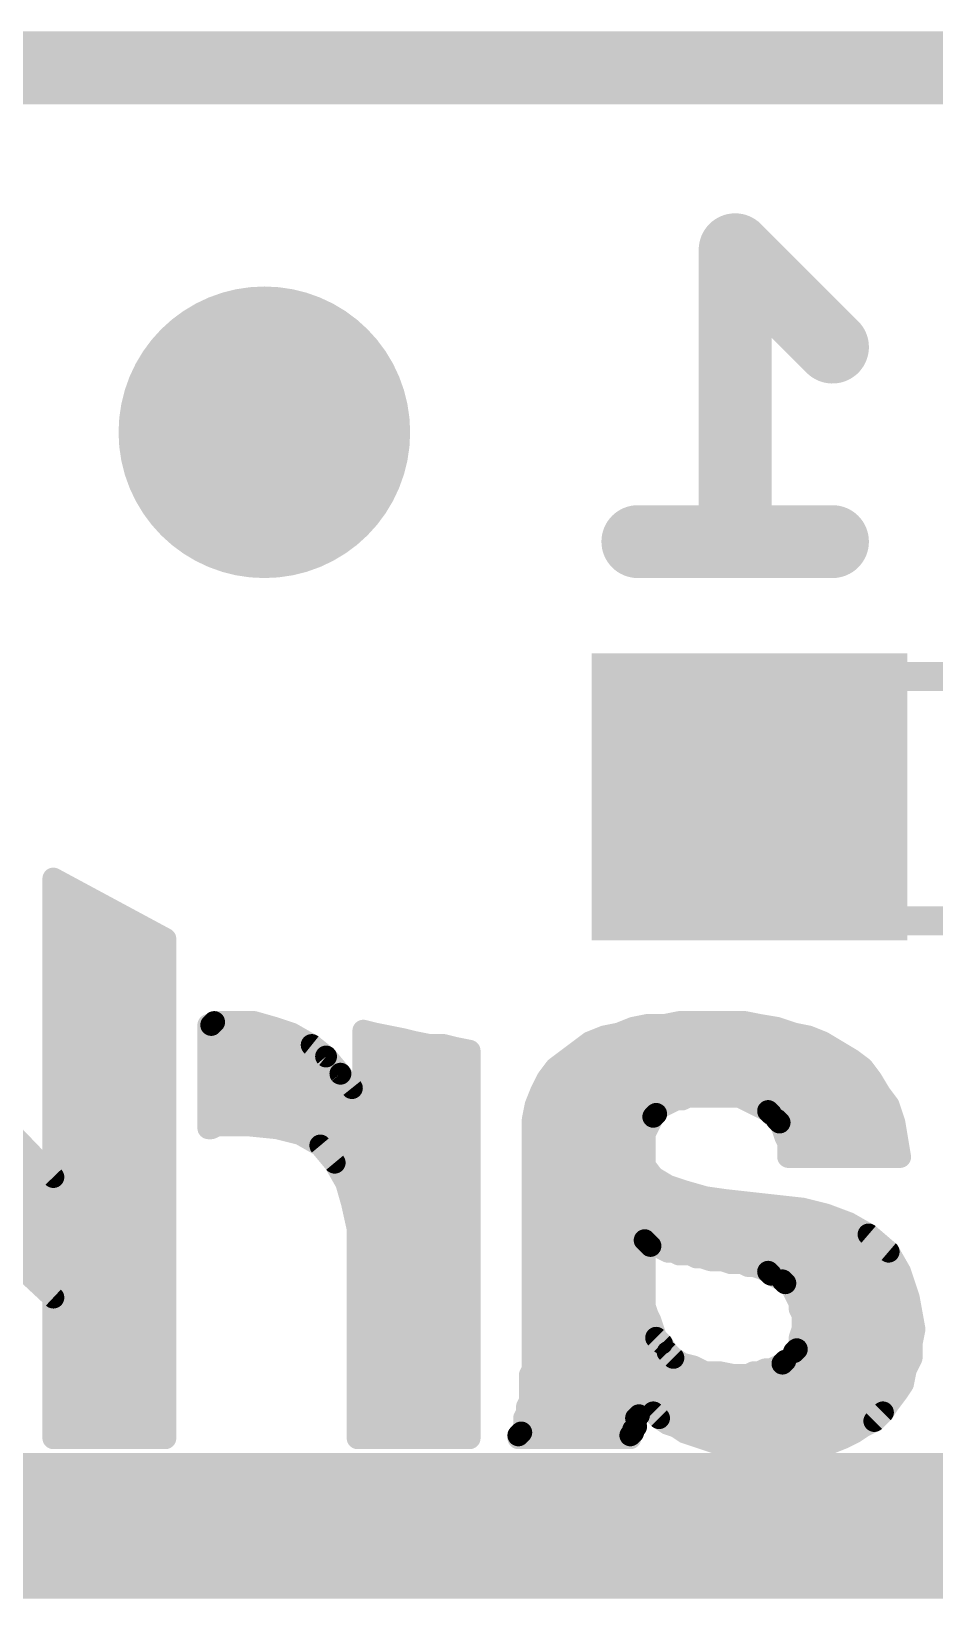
# Model space of a CAD drawing. Extents: x -25 to 82, y -23 to 23.
# Drawn here: x 14.43 to 17.58, y 17.53 to 22.99 of the extents above; entities that cross this region are included whole.
import ezdxf

# ---------------------------------------------------------------- set-up
doc = ezdxf.new("R2010")
doc.units = 0
for name, color, linetype in [('1', 12, 'CONTINUOUS'), ('16', 132, 'CONTINUOUS'), ('18', 110, 'CONTINUOUS'), ('20', 53, 'CONTINUOUS'), ('22', 40, 'CONTINUOUS'), ('51', 53, 'CONTINUOUS')]:
    doc.layers.add(name, color=color, linetype=linetype)

# ---------------------------------------------------------------- blocks, each defined once
blk = doc.blocks.new('RECT')
blk.add_solid([(-0.5, -0.5), (0.5, -0.5), (-0.5, 0.5), (0.5, 0.5)])
blk = doc.blocks.new('ROUNDV')
at = {"const_width": 0.5}
blk.add_lwpolyline([(0, -0.25, 1), (0, 0.25, 1), (0, -0.25)], format="xyb", dxfattribs=at)

msp = doc.modelspace()

# ---------------------------------------------------------------- linework, layer by layer
at = {"layer": '1'}
for points, const_width in [([(30.48, 22.86), (0, 22.86)], 0.254), ([(18.034, 17.78), (12.44, 17.78)], 0.508)]:
    msp.add_lwpolyline(points, dxfattribs=dict(at, const_width=const_width))
at = {"layer": '16', "const_width": 0.254}
for points in [[(30.48, 22.86), (0, 22.86)], [(17.2192, 21.8869), (16.8803, 22.2259)], [(16.8803, 22.2259), (16.8803, 21.209)], [(17.2192, 21.209), (16.5413, 21.209)]]:
    msp.add_lwpolyline(points, dxfattribs=at)
at = {"layer": '16', "const_width": 0.127}
for points in [[(16.9252, 22.2708, 1), (16.8353, 22.181)], [(16.9438, 22.2259, 1), (16.8167, 22.2259)], [(17.1743, 21.842, 1), (17.2641, 21.9318)], [(16.5413, 21.2725, 1), (16.5413, 21.1455)], [(17.2192, 21.1455, 1), (17.2192, 21.2725)], [(16.8167, 21.209, 1), (16.9438, 21.209)]]:
    msp.add_lwpolyline(points, format="xyb", dxfattribs=at)
at = {"layer": '20', "const_width": 0.2032}
msp.add_lwpolyline([(0, 22.86), (30.48, 22.86)], dxfattribs=at)
at = {"layer": '22', "const_width": 0.0762}
for points in [[(14.895, 19.825), (14.505, 20.035)], [(14.505, 20.035), (14.505, 18.995)], [(14.505, 19.9644), (14.6361, 19.9644)], [(14.505, 19.8882), (14.7776, 19.8882)], [(14.505, 19.812), (14.895, 19.812)], [(14.895, 18.085), (14.895, 19.825)], [(14.505, 19.7358), (14.895, 19.7358)], [(14.505, 19.6596), (14.895, 19.6596)], [(14.505, 19.5834), (14.895, 19.5834)], [(15.055, 19.525), (15.045, 19.525)], [(15.045, 19.525), (15.045, 19.165)], [(15.065, 19.535), (15.055, 19.525)], [(15.205, 19.535), (15.065, 19.535)], [(15.275, 19.515), (15.205, 19.535)], [(15.335, 19.495), (15.275, 19.515)], [(16.525, 19.515), (16.475, 19.495)], [(16.575, 19.525), (16.525, 19.515)], [(16.635, 19.525), (16.575, 19.525)], [(16.685, 19.535), (16.635, 19.525)], [(16.915, 19.535), (16.685, 19.535)], [(16.965, 19.525), (16.915, 19.535)], [(17.025, 19.515), (16.965, 19.525)], [(17.085, 19.495), (17.025, 19.515)], [(14.505, 18.995), (14.015, 19.505)], [(14.505, 19.5072), (14.895, 19.5072)], [(15.045, 19.5072), (15.2984, 19.5072)], [(15.405, 19.455), (15.335, 19.495)], [(15.625, 19.495), (15.585, 19.505)], [(15.585, 19.505), (15.585, 19.235)], [(15.675, 19.485), (15.625, 19.495)], [(15.725, 19.475), (15.675, 19.485)], [(15.765, 19.465), (15.725, 19.475)], [(15.815, 19.455), (15.765, 19.465)], [(16.375, 19.465), (16.335, 19.435)], [(16.425, 19.485), (16.375, 19.465)], [(16.475, 19.495), (16.425, 19.485)], [(16.5055, 19.5072), (17.0484, 19.5072)], [(17.135, 19.485), (17.085, 19.495)], [(17.185, 19.465), (17.135, 19.485)], [(17.235, 19.435), (17.185, 19.465)], [(14.505, 19.431), (14.895, 19.431)], [(15.045, 19.431), (15.435, 19.431)], [(15.455, 19.415), (15.405, 19.455)], [(15.505, 19.355), (15.455, 19.415)], [(15.585, 19.431), (15.955, 19.431)], [(15.865, 19.455), (15.815, 19.455)], [(15.905, 19.445), (15.865, 19.455)], [(15.955, 19.435), (15.905, 19.445)], [(15.955, 19.265), (15.955, 19.435)], [(16.295, 19.405), (16.255, 19.375)], [(16.335, 19.435), (16.295, 19.405)], [(16.3297, 19.431), (17.2417, 19.431)], [(17.285, 19.405), (17.235, 19.435)], [(17.325, 19.375), (17.285, 19.405)], [(14.505, 19.3548), (14.895, 19.3548)], [(15.045, 19.3548), (15.5052, 19.3548)], [(15.545, 19.305), (15.505, 19.355)], [(15.585, 19.3548), (15.955, 19.3548)], [(16.255, 19.375), (16.225, 19.335)], [(16.2399, 19.3548), (17.3402, 19.3548)], [(17.355, 19.335), (17.325, 19.375)], [(15.585, 19.235), (15.545, 19.305)], [(16.205, 19.295), (16.185, 19.245)], [(16.225, 19.335), (16.205, 19.295)], [(17.385, 19.285), (17.355, 19.335)], [(14.505, 19.2786), (14.895, 19.2786)], [(15.045, 19.2786), (15.5601, 19.2786)], [(15.585, 19.2786), (15.955, 19.2786)], [(15.955, 18.085), (15.955, 19.265)], [(16.185, 19.245), (16.175, 19.195)], [(16.1984, 19.2786), (17.3898, 19.2786)], [(16.615, 19.235), (16.635, 19.245)], [(16.635, 19.245), (16.655, 19.255)], [(16.655, 19.255), (16.675, 19.265)], [(16.675, 19.265), (16.695, 19.265)], [(16.695, 19.265), (16.715, 19.275)], [(16.715, 19.275), (16.895, 19.275)], [(16.895, 19.275), (16.915, 19.265)], [(16.915, 19.265), (16.935, 19.255)], [(16.935, 19.255), (16.955, 19.245)], [(16.955, 19.245), (16.975, 19.235)], [(17.415, 19.245), (17.385, 19.285)], [(17.435, 19.185), (17.415, 19.245)], [(14.505, 19.2024), (14.895, 19.2024)], [(15.045, 19.2024), (15.955, 19.2024)], [(16.175, 19.195), (16.175, 18.325)], [(16.1765, 19.2024), (16.5937, 19.2024)], [(16.575, 19.165), (16.585, 19.185)], [(16.585, 19.185), (16.595, 19.205)], [(16.595, 19.205), (16.605, 19.215)], [(16.605, 19.215), (16.615, 19.235)], [(16.975, 19.235), (16.995, 19.225)], [(16.995, 19.225), (17.005, 19.215)], [(17.005, 19.215), (17.025, 19.195)], [(17.0176, 19.2024), (17.4292, 19.2024)], [(17.025, 19.195), (17.035, 19.185)], [(17.035, 19.185), (17.045, 19.165)], [(17.445, 19.125), (17.435, 19.185)], [(15.045, 19.165), (15.055, 19.165)], [(15.055, 19.165), (15.075, 19.175)], [(15.075, 19.175), (15.185, 19.175)], [(15.185, 19.175), (15.285, 19.165)], [(15.285, 19.165), (15.365, 19.145)], [(15.365, 19.145), (15.435, 19.105)], [(16.565, 19.145), (16.575, 19.165)], [(16.565, 19.035), (16.565, 19.145)], [(17.045, 19.165), (17.055, 19.135)], [(17.055, 19.135), (17.065, 19.115)], [(14.505, 19.1262), (14.895, 19.1262)], [(15.3979, 19.1262), (15.955, 19.1262)], [(15.435, 19.105), (15.485, 19.045)], [(16.175, 19.1262), (16.565, 19.1262)], [(17.0594, 19.1262), (17.4448, 19.1262)], [(17.065, 19.115), (17.065, 19.065)], [(17.455, 19.065), (17.445, 19.125)], [(14.0188, 19.05), (14.4522, 19.05)], [(14.505, 19.05), (14.895, 19.05)], [(15.4808, 19.05), (15.955, 19.05)], [(15.485, 19.045), (15.525, 18.975)], [(16.175, 19.05), (16.565, 19.05)], [(16.595, 18.995), (16.565, 19.035)], [(17.065, 19.065), (17.455, 19.065)], [(14.0777, 18.9738), (14.895, 18.9738)], [(15.525, 18.975), (15.545, 18.905)], [(15.5253, 18.9738), (15.955, 18.9738)], [(16.175, 18.9738), (16.6303, 18.9738)], [(16.645, 18.965), (16.595, 18.995)], [(16.705, 18.945), (16.645, 18.965)], [(16.775, 18.925), (16.705, 18.945)], [(16.775, 18.925), (16.725, 18.725)], [(16.725, 18.725), (16.775, 18.925)], [(16.845, 18.915), (16.775, 18.925)], [(16.935, 18.905), (16.845, 18.915)], [(14.0277, 18.8976), (14.895, 18.8976)], [(15.545, 18.905), (15.565, 18.815)], [(15.5466, 18.8976), (15.955, 18.8976)], [(16.175, 18.8976), (16.7682, 18.8976)], [(16.7682, 18.8976), (17.0016, 18.8976)], [(17.025, 18.895), (16.935, 18.905)], [(16.945, 18.685), (17.025, 18.895)], [(17.025, 18.895), (16.945, 18.685)], [(17.115, 18.885), (17.025, 18.895)], [(17.195, 18.865), (17.115, 18.885)], [(17.275, 18.835), (17.195, 18.865)], [(13.9778, 18.8214), (14.895, 18.8214)], [(15.5636, 18.8214), (15.955, 18.8214)], [(15.565, 18.815), (15.565, 18.085)], [(16.175, 18.8214), (16.7491, 18.8214)], [(16.7491, 18.8214), (16.997, 18.8214)], [(16.997, 18.8214), (17.2988, 18.8214)], [(17.345, 18.795), (17.275, 18.835)], [(16.565, 18.545), (16.565, 18.775)], [(16.565, 18.775), (16.575, 18.765)], [(16.575, 18.765), (16.585, 18.755)], [(16.585, 18.755), (16.605, 18.755)], [(16.605, 18.755), (16.625, 18.745)], [(17.415, 18.735), (17.345, 18.795)], [(13.9278, 18.7452), (14.895, 18.7452)], [(14.355, 18.715), (14.505, 18.575)], [(15.565, 18.7452), (15.955, 18.7452)], [(16.175, 18.7452), (16.565, 18.7452)], [(16.6246, 18.7452), (16.7301, 18.7452)], [(16.625, 18.745), (16.645, 18.735)], [(16.645, 18.735), (16.665, 18.735)], [(16.665, 18.735), (16.685, 18.725)], [(16.685, 18.725), (16.725, 18.725)], [(16.725, 18.725), (16.745, 18.715)], [(16.7301, 18.7452), (16.9679, 18.7452)], [(16.745, 18.715), (16.765, 18.715)], [(16.765, 18.715), (16.795, 18.705)], [(16.795, 18.705), (16.835, 18.705)], [(16.835, 18.705), (16.865, 18.695)], [(16.865, 18.695), (16.905, 18.695)], [(16.905, 18.695), (16.925, 18.685)], [(16.9679, 18.7452), (17.4031, 18.7452)], [(17.455, 18.665), (17.415, 18.735)], [(14.4043, 18.669), (14.895, 18.669)], [(15.565, 18.669), (15.955, 18.669)], [(16.175, 18.669), (16.565, 18.669)], [(16.925, 18.685), (16.945, 18.685)], [(16.945, 18.685), (16.975, 18.675)], [(16.975, 18.675), (16.995, 18.665)], [(16.987, 18.669), (17.4527, 18.669)], [(16.995, 18.665), (17.005, 18.655)], [(17.005, 18.655), (17.025, 18.645)], [(17.025, 18.645), (17.045, 18.635)], [(17.485, 18.575), (17.455, 18.665)], [(14.4859, 18.5928), (14.895, 18.5928)], [(15.565, 18.5928), (15.955, 18.5928)], [(16.175, 18.5928), (16.565, 18.5928)], [(17.045, 18.635), (17.055, 18.625)], [(17.055, 18.625), (17.075, 18.615)], [(17.075, 18.615), (17.085, 18.595)], [(17.085, 18.595), (17.095, 18.575)], [(17.0861, 18.5928), (17.4791, 18.5928)], [(14.505, 18.575), (14.505, 18.085)], [(16.575, 18.515), (16.565, 18.545)], [(17.095, 18.575), (17.105, 18.555)], [(17.105, 18.555), (17.105, 18.535)], [(17.105, 18.535), (17.115, 18.515)], [(17.505, 18.465), (17.485, 18.575)], [(14.505, 18.5166), (14.895, 18.5166)], [(15.565, 18.5166), (15.955, 18.5166)], [(16.175, 18.5166), (16.5745, 18.5166)], [(16.585, 18.495), (16.575, 18.515)], [(16.595, 18.465), (16.585, 18.495)], [(17.1142, 18.5166), (17.4956, 18.5166)], [(17.115, 18.515), (17.115, 18.465)], [(14.505, 18.4404), (14.895, 18.4404)], [(15.565, 18.4404), (15.955, 18.4404)], [(16.175, 18.4404), (16.6032, 18.4404)], [(16.605, 18.435), (16.595, 18.465)], [(16.625, 18.415), (16.605, 18.435)], [(17.115, 18.465), (17.105, 18.435)], [(17.105, 18.435), (17.105, 18.415)], [(17.1068, 18.4404), (17.5001, 18.4404)], [(17.495, 18.415), (17.505, 18.465)], [(16.645, 18.385), (16.625, 18.415)], [(16.665, 18.365), (16.645, 18.385)], [(17.085, 18.385), (17.075, 18.365)], [(17.095, 18.395), (17.085, 18.385)], [(17.105, 18.415), (17.095, 18.395)], [(17.495, 18.365), (17.495, 18.415)], [(14.505, 18.3642), (14.895, 18.3642)], [(15.565, 18.3642), (15.955, 18.3642)], [(16.175, 18.325), (16.165, 18.305)], [(16.175, 18.3642), (16.6662, 18.3642)], [(16.695, 18.345), (16.665, 18.365)], [(16.735, 18.335), (16.695, 18.345)], [(16.775, 18.315), (16.735, 18.335)], [(16.825, 18.315), (16.775, 18.315)], [(16.875, 18.305), (16.825, 18.315)], [(16.945, 18.315), (16.925, 18.305)], [(16.965, 18.315), (16.945, 18.315)], [(16.985, 18.325), (16.965, 18.315)], [(17.005, 18.325), (16.985, 18.325)], [(17.025, 18.335), (17.005, 18.325)], [(17.045, 18.345), (17.025, 18.335)], [(17.055, 18.355), (17.045, 18.345)], [(17.075, 18.365), (17.055, 18.355)], [(17.0734, 18.3642), (17.4946, 18.3642)], [(17.465, 18.275), (17.475, 18.325)], [(17.475, 18.325), (17.495, 18.365)], [(14.505, 18.288), (14.895, 18.288)], [(15.565, 18.288), (15.955, 18.288)], [(16.165, 18.305), (16.165, 18.215)], [(16.165, 18.288), (17.4676, 18.288)], [(16.925, 18.305), (16.875, 18.305)], [(17.445, 18.245), (17.465, 18.275)], [(14.505, 18.2118), (14.895, 18.2118)], [(15.565, 18.2118), (15.955, 18.2118)], [(16.165, 18.215), (16.155, 18.195)], [(16.1634, 18.2118), (16.545, 18.2118)], [(16.545, 18.165), (16.545, 18.225)], [(16.545, 18.225), (16.565, 18.195)], [(16.5538, 18.2118), (17.4201, 18.2118)], [(17.395, 18.175), (17.415, 18.205)], [(17.415, 18.205), (17.445, 18.245)], [(16.155, 18.175), (16.145, 18.155)], [(16.145, 18.155), (16.145, 18.125)], [(16.155, 18.195), (16.155, 18.175)], [(16.535, 18.155), (16.545, 18.165)], [(16.535, 18.125), (16.535, 18.155)], [(16.565, 18.195), (16.595, 18.175)], [(16.595, 18.175), (16.615, 18.155)], [(16.615, 18.155), (16.645, 18.135)], [(17.365, 18.145), (17.395, 18.175)], [(14.505, 18.1356), (14.895, 18.1356)], [(15.565, 18.1356), (15.955, 18.1356)], [(16.135, 18.105), (16.125, 18.095)], [(16.125, 18.095), (16.125, 18.085)], [(16.145, 18.125), (16.135, 18.105)], [(16.145, 18.1356), (16.535, 18.1356)], [(16.515, 18.095), (16.525, 18.105)], [(16.515, 18.085), (16.515, 18.095)], [(16.525, 18.115), (16.535, 18.125)], [(16.525, 18.105), (16.525, 18.115)], [(16.6441, 18.1356), (17.3462, 18.1356)], [(16.645, 18.135), (16.675, 18.125)], [(16.675, 18.125), (16.705, 18.105)], [(16.705, 18.105), (16.735, 18.095)], [(16.735, 18.095), (16.765, 18.085)], [(17.255, 18.085), (17.295, 18.105)], [(17.295, 18.105), (17.325, 18.125)], [(17.325, 18.125), (17.365, 18.145)], [(14.505, 18.085), (14.895, 18.085)], [(15.565, 18.085), (15.955, 18.085)], [(16.125, 18.085), (16.515, 18.085)], [(16.765, 18.085), (16.795, 18.075)], [(16.795, 18.075), (16.825, 18.065)], [(16.825, 18.065), (16.855, 18.065)], [(16.855, 18.065), (16.885, 18.055)], [(16.8718, 18.0594), (17.1826, 18.0594)], [(16.885, 18.055), (16.925, 18.055)], [(16.925, 18.055), (16.955, 18.045)], [(16.955, 18.045), (17.065, 18.045)], [(17.065, 18.045), (17.115, 18.055)], [(17.115, 18.055), (17.165, 18.055)], [(17.165, 18.055), (17.205, 18.065)], [(17.205, 18.065), (17.255, 18.085)]]:
    msp.add_lwpolyline(points, dxfattribs=at)
at = {"layer": '22', "const_width": 0.0381}
for points in [[(14.514, 20.0518, 1), (14.496, 20.0182)], [(14.5241, 20.035, 1), (14.486, 20.035)], [(14.505, 19.9835, 1), (14.505, 19.9454)], [(14.6361, 19.9454, 1), (14.6361, 19.9835)], [(14.505, 19.9073, 1), (14.505, 19.8692)], [(14.7776, 19.8692, 1), (14.7776, 19.9073)], [(14.505, 19.8311, 1), (14.505, 19.793)], [(14.9141, 19.825, 1), (14.876, 19.825)], [(14.886, 19.8082, 1), (14.904, 19.8418)], [(14.895, 19.793, 1), (14.895, 19.8311)], [(14.505, 19.7549, 1), (14.505, 19.7168)], [(14.895, 19.7168, 1), (14.895, 19.7549)], [(14.505, 19.6787, 1), (14.505, 19.6406)], [(14.895, 19.6406, 1), (14.895, 19.6787)], [(14.505, 19.6025, 1), (14.505, 19.5644)], [(14.895, 19.5644, 1), (14.895, 19.6025)], [(15.045, 19.5441, 1), (15.045, 19.506)], [(15.064, 19.525, 1), (15.0259, 19.525)], [(15.0415, 19.5385, 1), (15.0685, 19.5115)], [(15.065, 19.5541, 1), (15.065, 19.516)], [(15.0785, 19.5215, 1), (15.0515, 19.5485)], [(15.055, 19.506, 1), (15.055, 19.5441)], [(15.2102, 19.5533, 1), (15.1998, 19.5167)], [(15.205, 19.516, 1), (15.205, 19.5541)], [(15.281, 19.5331, 1), (15.269, 19.4969)], [(15.2698, 19.4967, 1), (15.2802, 19.5333)], [(16.5213, 19.5337, 1), (16.5287, 19.4963)], [(16.5321, 19.4973, 1), (16.5179, 19.5327)], [(16.575, 19.5441, 1), (16.575, 19.506)], [(16.5787, 19.5063, 1), (16.5713, 19.5437)], [(16.6313, 19.5437, 1), (16.6387, 19.5063)], [(16.635, 19.506, 1), (16.635, 19.5441)], [(16.685, 19.5541, 1), (16.685, 19.516)], [(16.6887, 19.5163, 1), (16.6813, 19.5537)], [(16.9187, 19.5537, 1), (16.9113, 19.5163)], [(16.915, 19.516, 1), (16.915, 19.5541)], [(16.9681, 19.5438, 1), (16.9619, 19.5062)], [(16.9613, 19.5063, 1), (16.9687, 19.5437)], [(17.031, 19.5331, 1), (17.019, 19.4969)], [(17.0219, 19.4962, 1), (17.0281, 19.5338)], [(14.505, 19.5263, 1), (14.505, 19.4882)], [(14.895, 19.4882, 1), (14.895, 19.5263)], [(15.045, 19.5263, 1), (15.045, 19.4882)], [(15.2984, 19.4882, 1), (15.2984, 19.5263)], [(15.3445, 19.5115, 1), (15.3255, 19.4785)], [(15.329, 19.4769, 1), (15.341, 19.5131)], [(15.5896, 19.5235, 1), (15.5804, 19.4865)], [(15.6041, 19.505, 1), (15.566, 19.505)], [(15.6287, 19.5137, 1), (15.6213, 19.4763)], [(15.6204, 19.4765, 1), (15.6296, 19.5135)], [(15.6787, 19.5037, 1), (15.6713, 19.4663)], [(15.6713, 19.4663, 1), (15.6787, 19.5037)], [(15.7296, 19.4935, 1), (15.7204, 19.4565)], [(15.7213, 19.4563, 1), (15.7287, 19.4937)], [(15.7687, 19.4837, 1), (15.7613, 19.4463)], [(15.7604, 19.4465, 1), (15.7696, 19.4835)], [(16.3679, 19.4827, 1), (16.3821, 19.4473)], [(16.3864, 19.4498, 1), (16.3636, 19.4802)], [(16.4213, 19.5037, 1), (16.4287, 19.4663)], [(16.4321, 19.4673, 1), (16.4179, 19.5027)], [(16.4679, 19.5127, 1), (16.4821, 19.4773)], [(16.4787, 19.4763, 1), (16.4713, 19.5137)], [(16.5055, 19.5263, 1), (16.5055, 19.4882)], [(17.0484, 19.4882, 1), (17.0484, 19.5263)], [(17.0887, 19.5137, 1), (17.0813, 19.4763)], [(17.079, 19.4769, 1), (17.091, 19.5131)], [(17.1421, 19.5027, 1), (17.1279, 19.4673)], [(17.1313, 19.4663, 1), (17.1387, 19.5037)], [(17.1948, 19.4813, 1), (17.1752, 19.4487)], [(17.1779, 19.4473, 1), (17.1921, 19.4827)], [(14.505, 19.4501, 1), (14.505, 19.412)], [(14.895, 19.412, 1), (14.895, 19.4501)], [(15.045, 19.4501, 1), (15.045, 19.412)], [(15.4169, 19.4699, 1), (15.3931, 19.4401)], [(15.3955, 19.4385, 1), (15.4145, 19.4715)], [(15.435, 19.412, 1), (15.435, 19.4501)], [(15.4696, 19.4272, 1), (15.4404, 19.4028)], [(15.4431, 19.4001, 1), (15.4669, 19.4299)], [(15.585, 19.4501, 1), (15.585, 19.412)], [(15.815, 19.4741, 1), (15.815, 19.436)], [(15.8113, 19.4363, 1), (15.8187, 19.4737)], [(15.8696, 19.4735, 1), (15.8604, 19.4365)], [(15.865, 19.436, 1), (15.865, 19.4741)], [(15.9087, 19.4637, 1), (15.9013, 19.4263)], [(15.9004, 19.4265, 1), (15.9096, 19.4635)], [(15.9741, 19.435, 1), (15.936, 19.435)], [(15.9513, 19.4163, 1), (15.9587, 19.4537)], [(15.955, 19.412, 1), (15.955, 19.4501)], [(16.3064, 19.3898, 1), (16.2836, 19.4202)], [(16.3297, 19.4501, 1), (16.3297, 19.412)], [(16.3236, 19.4502, 1), (16.3464, 19.4198)], [(16.3464, 19.4198, 1), (16.3236, 19.4502)], [(17.2448, 19.4513, 1), (17.2252, 19.4187)], [(17.2252, 19.4187, 1), (17.2448, 19.4513)], [(17.2417, 19.412, 1), (17.2417, 19.4501)], [(17.2964, 19.4202, 1), (17.2736, 19.3898)], [(14.505, 19.3739, 1), (14.505, 19.3358)], [(14.895, 19.3358, 1), (14.895, 19.3739)], [(15.045, 19.3739, 1), (15.045, 19.3358)], [(15.5199, 19.3669, 1), (15.4901, 19.3431)], [(15.5052, 19.3358, 1), (15.5052, 19.3739)], [(15.585, 19.3739, 1), (15.585, 19.3358)], [(15.955, 19.3358, 1), (15.955, 19.3739)], [(16.2399, 19.3739, 1), (16.2399, 19.3358)], [(16.2436, 19.3902, 1), (16.2664, 19.3598)], [(16.2702, 19.3636, 1), (16.2398, 19.3864)], [(16.2836, 19.4202, 1), (16.3064, 19.3898)], [(17.2752, 19.3887, 1), (17.2948, 19.4213)], [(17.3402, 19.3864, 1), (17.3098, 19.3636)], [(17.3136, 19.3598, 1), (17.3364, 19.3902)], [(17.3402, 19.3358, 1), (17.3402, 19.3739)], [(15.4904, 19.3428, 1), (15.5196, 19.3672)], [(15.5615, 19.3145, 1), (15.5285, 19.2955)], [(15.5301, 19.2931, 1), (15.5599, 19.3169)], [(16.2227, 19.2879, 1), (16.1873, 19.3021)], [(16.2098, 19.3464, 1), (16.2402, 19.3236)], [(16.242, 19.3265, 1), (16.208, 19.3435)], [(17.3713, 19.3448, 1), (17.3387, 19.3252)], [(17.3398, 19.3236, 1), (17.3702, 19.3464)], [(14.505, 19.2977, 1), (14.505, 19.2596)], [(14.895, 19.2596, 1), (14.895, 19.2977)], [(15.045, 19.2977, 1), (15.045, 19.2596)], [(15.5601, 19.2596, 1), (15.5601, 19.2977)], [(15.585, 19.2977, 1), (15.585, 19.2596)], [(15.9741, 19.265, 1), (15.936, 19.265)], [(15.936, 19.265, 1), (15.9741, 19.265)], [(15.955, 19.2596, 1), (15.955, 19.2977)], [(16.2037, 19.2413, 1), (16.1663, 19.2487)], [(16.1984, 19.2977, 1), (16.1984, 19.2596)], [(16.188, 19.3035, 1), (16.222, 19.2865)], [(16.6265, 19.262, 1), (16.6435, 19.228)], [(16.6435, 19.228, 1), (16.6265, 19.262)], [(16.6465, 19.272, 1), (16.6635, 19.238)], [(16.6635, 19.238, 1), (16.6465, 19.272)], [(16.675, 19.2841, 1), (16.675, 19.246)], [(16.6835, 19.248, 1), (16.6665, 19.282)], [(16.6865, 19.282, 1), (16.7035, 19.248)], [(16.695, 19.246, 1), (16.695, 19.2841)], [(16.715, 19.2941, 1), (16.715, 19.256)], [(16.7235, 19.258, 1), (16.7065, 19.292)], [(16.9035, 19.292, 1), (16.8865, 19.258)], [(16.895, 19.256, 1), (16.895, 19.2941)], [(16.9235, 19.282, 1), (16.9065, 19.248)], [(16.9065, 19.248, 1), (16.9235, 19.282)], [(16.9435, 19.272, 1), (16.9265, 19.238)], [(16.9265, 19.238, 1), (16.9435, 19.272)], [(16.9635, 19.262, 1), (16.9465, 19.228)], [(16.9465, 19.228, 1), (16.9635, 19.262)], [(17.4002, 19.2964, 1), (17.3698, 19.2736)], [(17.3687, 19.2752, 1), (17.4013, 19.2948)], [(17.3898, 19.2596, 1), (17.3898, 19.2977)], [(17.4331, 19.251, 1), (17.3969, 19.239)], [(14.505, 19.2215, 1), (14.505, 19.1834)], [(14.895, 19.1834, 1), (14.895, 19.2215)], [(15.045, 19.2215, 1), (15.045, 19.1834)], [(15.566, 19.235, 1), (15.6041, 19.235)], [(15.5685, 19.2255, 1), (15.6015, 19.2445)], [(15.955, 19.1834, 1), (15.955, 19.2215)], [(16.1941, 19.195, 1), (16.156, 19.195)], [(16.1765, 19.2215, 1), (16.1765, 19.1834)], [(16.1673, 19.2521, 1), (16.2027, 19.2379)], [(16.602, 19.1765, 1), (16.568, 19.1935)], [(16.5815, 19.2185, 1), (16.6085, 19.1915)], [(16.612, 19.1965, 1), (16.578, 19.2135)], [(16.588, 19.2235, 1), (16.622, 19.2065)], [(16.6185, 19.2015, 1), (16.5915, 19.2285)], [(16.5937, 19.1834, 1), (16.5937, 19.2215)], [(16.6065, 19.252, 1), (16.6235, 19.218)], [(16.632, 19.2265, 1), (16.598, 19.2435)], [(16.9835, 19.252, 1), (16.9665, 19.218)], [(16.9665, 19.218, 1), (16.9835, 19.252)], [(17.0085, 19.2385, 1), (16.9815, 19.2115)], [(17.0185, 19.2285, 1), (16.9915, 19.2015)], [(16.9865, 19.208, 1), (17.0035, 19.242)], [(16.9915, 19.2015, 1), (17.0185, 19.2285)], [(17.0176, 19.2215, 1), (17.0176, 19.1834)], [(17.0385, 19.2085, 1), (17.0115, 19.1815)], [(17.0115, 19.1815, 1), (17.0385, 19.2085)], [(17.052, 19.1935, 1), (17.018, 19.1765)], [(17.3998, 19.2336, 1), (17.4302, 19.2564)], [(17.4538, 19.1881, 1), (17.4162, 19.1819)], [(17.4292, 19.1834, 1), (17.4292, 19.2215)], [(15.045, 19.184, 1), (15.045, 19.1459)], [(15.0259, 19.165, 1), (15.064, 19.165)], [(15.0465, 19.182, 1), (15.0635, 19.148)], [(15.055, 19.1459, 1), (15.055, 19.184)], [(15.075, 19.1941, 1), (15.075, 19.156)], [(15.0835, 19.158, 1), (15.0665, 19.192)], [(15.1869, 19.194, 1), (15.1831, 19.156)], [(15.185, 19.156, 1), (15.185, 19.1941)], [(15.2896, 19.1835, 1), (15.2804, 19.1465)], [(15.2831, 19.146, 1), (15.2869, 19.184)], [(15.3745, 19.1615, 1), (15.3555, 19.1285)], [(15.3604, 19.1265, 1), (15.3696, 19.1635)], [(16.1563, 19.1987, 1), (16.1937, 19.1913)], [(16.5841, 19.145, 1), (16.546, 19.145)], [(16.548, 19.1535, 1), (16.582, 19.1365)], [(16.558, 19.1735, 1), (16.592, 19.1565)], [(16.592, 19.1565, 1), (16.558, 19.1735)], [(16.568, 19.1935, 1), (16.602, 19.1765)], [(17.0215, 19.1715, 1), (17.0485, 19.1985)], [(17.0631, 19.171, 1), (17.0269, 19.159)], [(17.028, 19.1565, 1), (17.062, 19.1735)], [(17.072, 19.1435, 1), (17.038, 19.1265)], [(17.4169, 19.179, 1), (17.4531, 19.191)], [(14.505, 19.1453, 1), (14.505, 19.1072)], [(14.895, 19.1072, 1), (14.895, 19.1453)], [(15.3979, 19.1453, 1), (15.3979, 19.1072)], [(15.4496, 19.1172, 1), (15.4204, 19.0928)], [(15.4255, 19.0885, 1), (15.4445, 19.1215)], [(15.955, 19.1072, 1), (15.955, 19.1453)], [(16.175, 19.1453, 1), (16.175, 19.1072)], [(16.565, 19.1072, 1), (16.565, 19.1453)], [(17.0369, 19.129, 1), (17.0731, 19.141)], [(17.0594, 19.1453, 1), (17.0594, 19.1072)], [(17.0841, 19.115, 1), (17.046, 19.115)], [(17.048, 19.1065, 1), (17.082, 19.1235)], [(17.4638, 19.1281, 1), (17.4262, 19.1219)], [(17.4262, 19.1219, 1), (17.4638, 19.1281)], [(17.4448, 19.1072, 1), (17.4448, 19.1453)], [(14.4522, 19.031, 1), (14.4522, 19.0691)], [(14.505, 19.0691, 1), (14.505, 19.031)], [(14.895, 19.031, 1), (14.895, 19.0691)], [(15.4808, 19.0691, 1), (15.4808, 19.031)], [(15.5015, 19.0545, 1), (15.4685, 19.0355)], [(15.4704, 19.0328, 1), (15.4996, 19.0572)], [(15.955, 19.031, 1), (15.955, 19.0691)], [(16.175, 19.0691, 1), (16.175, 19.031)], [(16.5802, 19.0464, 1), (16.5498, 19.0236)], [(16.565, 19.031, 1), (16.565, 19.0691)], [(17.065, 19.0841, 1), (17.065, 19.046)], [(17.046, 19.065, 1), (17.0841, 19.065)], [(17.4362, 19.0619, 1), (17.4738, 19.0681)], [(17.455, 19.046, 1), (17.455, 19.0841)], [(14.486, 18.995, 1), (14.5241, 18.995)], [(14.4913, 18.9818, 1), (14.5187, 19.0082)], [(14.895, 18.9548, 1), (14.895, 18.9929)], [(15.5433, 18.9802, 1), (15.5067, 18.9698)], [(15.5253, 18.9929, 1), (15.5253, 18.9548)], [(15.955, 18.9548, 1), (15.955, 18.9929)], [(16.175, 18.9929, 1), (16.175, 18.9548)], [(16.546, 19.035, 1), (16.5841, 19.035)], [(16.6048, 19.0113, 1), (16.5852, 18.9787)], [(16.5798, 18.9836, 1), (16.6102, 19.0064)], [(16.6303, 18.9548, 1), (16.6303, 18.9929)], [(15.5085, 18.9655, 1), (15.5415, 18.9845)], [(16.651, 18.9831, 1), (16.639, 18.9469)], [(16.6352, 18.9487, 1), (16.6548, 18.9813)], [(16.7102, 18.9633, 1), (16.6998, 18.9267)], [(16.699, 18.9269, 1), (16.711, 18.9631)], [(16.7777, 18.9439, 1), (16.7723, 18.9061)], [(16.7935, 18.9204, 1), (16.7565, 18.9296)], [(16.7935, 18.9204, 1), (16.7565, 18.9296)], [(16.7698, 18.9067, 1), (16.7802, 18.9433)], [(16.8471, 18.9339, 1), (16.8429, 18.8961)], [(16.8423, 18.8961, 1), (16.8477, 18.9339)], [(14.895, 18.8786, 1), (14.895, 18.9167)], [(15.5636, 18.9091, 1), (15.5264, 18.9009)], [(15.5267, 18.8998, 1), (15.5633, 18.9102)], [(15.5466, 18.9167, 1), (15.5466, 18.8786)], [(15.955, 18.8786, 1), (15.955, 18.9167)], [(16.175, 18.9167, 1), (16.175, 18.8786)], [(16.7682, 18.9167, 1), (16.7682, 18.8786)], [(16.7682, 18.8786, 1), (16.7682, 18.9167)], [(16.9371, 18.9239, 1), (16.9329, 18.8861)], [(16.9329, 18.8861, 1), (16.9371, 18.9239)], [(17.0016, 18.8786, 1), (17.0016, 18.9167)], [(17.0271, 18.9139, 1), (17.0229, 18.8761)], [(17.0428, 18.8882, 1), (17.0072, 18.9018)], [(17.0428, 18.8882, 1), (17.0072, 18.9018)], [(17.0229, 18.8761, 1), (17.0271, 18.9139)], [(17.1196, 18.9035, 1), (17.1104, 18.8665)], [(17.1129, 18.8661, 1), (17.1171, 18.9039)], [(17.2017, 18.8828, 1), (17.1883, 18.8472)], [(17.1904, 18.8465, 1), (17.1996, 18.8835)], [(14.895, 18.8024, 1), (14.895, 18.8405)], [(15.5636, 18.8405, 1), (15.5636, 18.8024)], [(15.5841, 18.815, 1), (15.546, 18.815)], [(15.955, 18.8024, 1), (15.955, 18.8405)], [(16.175, 18.8405, 1), (16.175, 18.8024)], [(16.7491, 18.8405, 1), (16.7491, 18.8024)], [(16.7491, 18.8024, 1), (16.7491, 18.8405)], [(16.997, 18.8405, 1), (16.997, 18.8024)], [(16.997, 18.8024, 1), (16.997, 18.8405)], [(17.2845, 18.8515, 1), (17.2655, 18.8185)], [(17.2683, 18.8172, 1), (17.2817, 18.8528)], [(17.2988, 18.8024, 1), (17.2988, 18.8405)], [(15.5464, 18.8109, 1), (15.5836, 18.8191)], [(16.5841, 18.775, 1), (16.546, 18.775)], [(16.5785, 18.7885, 1), (16.5515, 18.7615)], [(16.5885, 18.7785, 1), (16.5615, 18.7515)], [(16.5615, 18.7515, 1), (16.5885, 18.7785)], [(16.585, 18.7741, 1), (16.585, 18.736)], [(16.5715, 18.7415, 1), (16.5985, 18.7685)], [(16.6135, 18.772, 1), (16.5965, 18.738)], [(16.605, 18.736, 1), (16.605, 18.7741)], [(17.3574, 18.8095, 1), (17.3326, 18.7805)], [(17.3355, 18.7785, 1), (17.3545, 18.8115)], [(14.895, 18.7262, 1), (14.895, 18.7643)], [(15.565, 18.7643, 1), (15.565, 18.7262)], [(15.955, 18.7262, 1), (15.955, 18.7643)], [(16.175, 18.7643, 1), (16.175, 18.7262)], [(16.565, 18.7262, 1), (16.565, 18.7643)], [(16.6246, 18.7643, 1), (16.6246, 18.7262)], [(16.6335, 18.762, 1), (16.6165, 18.728)], [(16.6165, 18.728, 1), (16.6335, 18.762)], [(16.645, 18.754, 1), (16.645, 18.7159)], [(16.6365, 18.718, 1), (16.6535, 18.752)], [(16.6735, 18.752, 1), (16.6565, 18.718)], [(16.665, 18.7159, 1), (16.665, 18.754)], [(16.685, 18.7441, 1), (16.685, 18.706)], [(16.6765, 18.708, 1), (16.6935, 18.742)], [(16.7335, 18.742, 1), (16.7165, 18.708)], [(16.7065, 18.7296, 1), (16.7435, 18.7204)], [(16.7065, 18.7296, 1), (16.7435, 18.7204)], [(16.7301, 18.7643, 1), (16.7301, 18.7262)], [(16.725, 18.706, 1), (16.725, 18.7441)], [(16.745, 18.734, 1), (16.745, 18.6959)], [(16.7301, 18.7262, 1), (16.7301, 18.7643)], [(16.7365, 18.698, 1), (16.7535, 18.732)], [(16.771, 18.7331, 1), (16.759, 18.6969)], [(16.765, 18.6959, 1), (16.765, 18.734)], [(16.795, 18.7241, 1), (16.795, 18.686)], [(16.789, 18.6869, 1), (16.801, 18.7231)], [(16.841, 18.7231, 1), (16.829, 18.6869)], [(16.835, 18.686, 1), (16.835, 18.7241)], [(16.865, 18.7141, 1), (16.865, 18.676)], [(16.859, 18.6769, 1), (16.871, 18.7131)], [(16.9135, 18.712, 1), (16.8965, 18.678)], [(16.905, 18.676, 1), (16.905, 18.7141)], [(16.9679, 18.7643, 1), (16.9679, 18.7262)], [(16.9679, 18.7262, 1), (16.9679, 18.7643)], [(17.4315, 18.7445, 1), (17.3985, 18.7255)], [(17.4026, 18.7205, 1), (17.4274, 18.7495)], [(17.4031, 18.7262, 1), (17.4031, 18.7643)], [(14.895, 18.65, 1), (14.895, 18.6881)], [(15.565, 18.6881, 1), (15.565, 18.65)], [(15.955, 18.65, 1), (15.955, 18.6881)], [(16.175, 18.6881, 1), (16.175, 18.65)], [(16.565, 18.65, 1), (16.565, 18.6881)], [(16.925, 18.7041, 1), (16.925, 18.666)], [(16.9165, 18.668, 1), (16.9335, 18.702)], [(16.951, 18.7031, 1), (16.939, 18.6669)], [(16.9272, 18.6918, 1), (16.9628, 18.6782)], [(16.9272, 18.6918, 1), (16.9628, 18.6782)], [(16.945, 18.666, 1), (16.945, 18.7041)], [(16.9835, 18.692, 1), (16.9665, 18.658)], [(16.987, 18.6881, 1), (16.987, 18.65)], [(16.969, 18.6569, 1), (16.981, 18.6931)], [(17.0085, 18.6785, 1), (16.9815, 18.6515)], [(17.0135, 18.672, 1), (16.9965, 18.638)], [(16.9865, 18.648, 1), (17.0035, 18.682)], [(16.9915, 18.6415, 1), (17.0185, 18.6685)], [(17.0335, 18.662, 1), (17.0165, 18.628)], [(17.0165, 18.628, 1), (17.0335, 18.662)], [(17.4731, 18.671, 1), (17.4369, 18.659)], [(17.4385, 18.6555, 1), (17.4715, 18.6745)], [(17.4527, 18.65, 1), (17.4527, 18.6881)], [(14.4859, 18.6119, 1), (14.4859, 18.5738)], [(14.895, 18.5738, 1), (14.895, 18.6119)], [(15.565, 18.6119, 1), (15.565, 18.5738)], [(15.955, 18.5738, 1), (15.955, 18.6119)], [(16.175, 18.6119, 1), (16.175, 18.5738)], [(16.565, 18.5738, 1), (16.565, 18.6119)], [(17.0585, 18.6485, 1), (17.0315, 18.6215)], [(17.0635, 18.642, 1), (17.0465, 18.608)], [(17.0365, 18.618, 1), (17.0535, 18.652)], [(17.0415, 18.6115, 1), (17.0685, 18.6385)], [(17.092, 18.6235, 1), (17.058, 18.6065)], [(17.102, 18.6035, 1), (17.068, 18.5865)], [(17.0665, 18.598, 1), (17.0835, 18.632)], [(17.0861, 18.6119, 1), (17.0861, 18.5738)], [(17.068, 18.5865, 1), (17.102, 18.6035)], [(17.4791, 18.5738, 1), (17.4791, 18.6119)], [(14.5241, 18.575, 1), (14.486, 18.575)], [(14.492, 18.5611, 1), (14.518, 18.5889)], [(16.5831, 18.551, 1), (16.5469, 18.539)], [(17.112, 18.5835, 1), (17.078, 18.5665)], [(17.078, 18.5665, 1), (17.112, 18.5835)], [(17.1241, 18.555, 1), (17.086, 18.555)], [(17.122, 18.5435, 1), (17.088, 18.5265)], [(17.088, 18.5465, 1), (17.122, 18.5635)], [(17.5037, 18.5784, 1), (17.4663, 18.5716)], [(17.4669, 18.569, 1), (17.5031, 18.581)], [(14.505, 18.5357, 1), (14.505, 18.4976)], [(14.895, 18.4976, 1), (14.895, 18.5357)], [(15.565, 18.5357, 1), (15.565, 18.4976)], [(15.955, 18.4976, 1), (15.955, 18.5357)], [(16.175, 18.5357, 1), (16.175, 18.4976)], [(16.546, 18.545, 1), (16.5841, 18.545)], [(16.592, 18.5235, 1), (16.558, 18.5065)], [(16.5569, 18.509, 1), (16.5931, 18.521)], [(16.6031, 18.501, 1), (16.5669, 18.489)], [(16.568, 18.4865, 1), (16.602, 18.5035)], [(16.5745, 18.4976, 1), (16.5745, 18.5357)], [(17.086, 18.535, 1), (17.1241, 18.535)], [(17.1142, 18.5357, 1), (17.1142, 18.4976)], [(17.1341, 18.515, 1), (17.096, 18.515)], [(17.098, 18.5065, 1), (17.132, 18.5235)], [(17.4956, 18.4976, 1), (17.4956, 18.5357)], [(14.505, 18.4595, 1), (14.505, 18.4214)], [(14.895, 18.4214, 1), (14.895, 18.4595)], [(15.565, 18.4595, 1), (15.565, 18.4214)], [(15.955, 18.4214, 1), (15.955, 18.4595)], [(16.175, 18.4595, 1), (16.175, 18.4214)], [(16.6131, 18.471, 1), (16.5769, 18.459)], [(16.5769, 18.459, 1), (16.6131, 18.471)], [(16.6185, 18.4485, 1), (16.5915, 18.4215)], [(16.5869, 18.429, 1), (16.6231, 18.441)], [(16.6032, 18.4214, 1), (16.6032, 18.4595)], [(17.1241, 18.435, 1), (17.086, 18.435)], [(17.0869, 18.441, 1), (17.1231, 18.429)], [(17.1068, 18.4595, 1), (17.1068, 18.4214)], [(17.096, 18.465, 1), (17.1341, 18.465)], [(17.1331, 18.459, 1), (17.0969, 18.471)], [(17.5237, 18.4613, 1), (17.4863, 18.4687)], [(17.4863, 18.4616, 1), (17.5237, 18.4684)], [(17.5001, 18.4214, 1), (17.5001, 18.4595)], [(16.6409, 18.4256, 1), (16.6091, 18.4044)], [(16.6115, 18.4015, 1), (16.6385, 18.4285)], [(16.6585, 18.3985, 1), (16.6315, 18.3715)], [(16.6291, 18.3744, 1), (16.6609, 18.3956)], [(17.0715, 18.3985, 1), (17.0985, 18.3715)], [(17.102, 18.3765, 1), (17.068, 18.3935)], [(17.078, 18.4035, 1), (17.112, 18.3865)], [(17.1085, 18.3815, 1), (17.0815, 18.4085)], [(17.086, 18.415, 1), (17.1241, 18.415)], [(17.122, 18.4065, 1), (17.088, 18.4235)], [(17.5141, 18.415, 1), (17.476, 18.415)], [(17.4763, 18.4187, 1), (17.5137, 18.4113)], [(14.505, 18.3833, 1), (14.505, 18.3452)], [(14.895, 18.3452, 1), (14.895, 18.3833)], [(15.565, 18.3833, 1), (15.565, 18.3452)], [(15.955, 18.3452, 1), (15.955, 18.3833)], [(16.175, 18.3833, 1), (16.175, 18.3452)], [(16.192, 18.3165, 1), (16.158, 18.3335)], [(16.6756, 18.3809, 1), (16.6544, 18.3491)], [(16.6515, 18.3515, 1), (16.6785, 18.3785)], [(16.6662, 18.3452, 1), (16.6662, 18.3833)], [(16.6996, 18.3635, 1), (16.6904, 18.3265)], [(16.6844, 18.3291, 1), (16.7056, 18.3609)], [(16.7435, 18.352, 1), (16.7265, 18.318)], [(16.7304, 18.3165, 1), (16.7396, 18.3535)], [(16.775, 18.3341, 1), (16.775, 18.296)], [(16.7665, 18.298, 1), (16.7835, 18.332)], [(16.8287, 18.3337, 1), (16.8213, 18.2963)], [(16.825, 18.296, 1), (16.825, 18.3341)], [(16.945, 18.3341, 1), (16.945, 18.296)], [(16.9535, 18.298, 1), (16.9365, 18.332)], [(16.9565, 18.332, 1), (16.9735, 18.298)], [(16.965, 18.296, 1), (16.965, 18.3341)], [(16.985, 18.344, 1), (16.985, 18.3059)], [(16.9935, 18.308, 1), (16.9765, 18.342)], [(16.9965, 18.342, 1), (17.0135, 18.308)], [(17.005, 18.3059, 1), (17.005, 18.344)], [(17.0165, 18.352, 1), (17.0335, 18.318)], [(17.0335, 18.318, 1), (17.0165, 18.352)], [(17.0315, 18.3585, 1), (17.0585, 18.3315)], [(17.0465, 18.372, 1), (17.0635, 18.338)], [(17.0535, 18.328, 1), (17.0365, 18.362)], [(17.0685, 18.3415, 1), (17.0415, 18.3685)], [(17.0734, 18.3833, 1), (17.0734, 18.3452)], [(17.058, 18.3735, 1), (17.092, 18.3565)], [(17.0835, 18.348, 1), (17.0665, 18.382)], [(17.458, 18.3335, 1), (17.492, 18.3165)], [(17.4937, 18.3213, 1), (17.4563, 18.3287)], [(17.476, 18.365, 1), (17.5141, 18.365)], [(17.512, 18.3565, 1), (17.478, 18.3735)], [(17.4946, 18.3452, 1), (17.4946, 18.3833)], [(14.505, 18.3071, 1), (14.505, 18.269)], [(14.895, 18.269, 1), (14.895, 18.3071)], [(15.565, 18.3071, 1), (15.565, 18.269)], [(15.955, 18.269, 1), (15.955, 18.3071)], [(16.184, 18.305, 1), (16.1459, 18.305)], [(16.148, 18.3135, 1), (16.182, 18.2965)], [(16.165, 18.3071, 1), (16.165, 18.269)], [(16.156, 18.325, 1), (16.1941, 18.325)], [(16.875, 18.324, 1), (16.875, 18.2859)], [(16.8713, 18.2863, 1), (16.8787, 18.3237)], [(16.9165, 18.322, 1), (16.9335, 18.288)], [(16.925, 18.2859, 1), (16.925, 18.324)], [(17.4463, 18.2787, 1), (17.4837, 18.2713)], [(17.4809, 18.2644, 1), (17.4491, 18.2856)], [(17.4676, 18.269, 1), (17.4676, 18.3071)], [(14.505, 18.2309, 1), (14.505, 18.1928)], [(14.895, 18.1928, 1), (14.895, 18.2309)], [(15.565, 18.2309, 1), (15.565, 18.1928)], [(15.955, 18.1928, 1), (15.955, 18.2309)], [(16.1634, 18.2309, 1), (16.1634, 18.1928)], [(16.182, 18.2065, 1), (16.148, 18.2235)], [(16.5609, 18.2356, 1), (16.5291, 18.2144)], [(16.5641, 18.225, 1), (16.526, 18.225)], [(16.5538, 18.2309, 1), (16.5538, 18.1928)], [(16.545, 18.1928, 1), (16.545, 18.2309)], [(17.4309, 18.1944, 1), (17.3991, 18.2156)], [(17.4201, 18.1928, 1), (17.4201, 18.2309)], [(17.4291, 18.2556, 1), (17.4609, 18.2344)], [(17.4602, 18.2336, 1), (17.4298, 18.2564)], [(16.164, 18.155, 1), (16.1259, 18.155)], [(16.1741, 18.195, 1), (16.136, 18.195)], [(16.138, 18.2035, 1), (16.172, 18.1865)], [(16.136, 18.175, 1), (16.1741, 18.175)], [(16.172, 18.1665, 1), (16.138, 18.1835)], [(16.1459, 18.215, 1), (16.184, 18.215)], [(16.5541, 18.155, 1), (16.516, 18.155)], [(16.5215, 18.1685, 1), (16.5485, 18.1415)], [(16.5585, 18.1515, 1), (16.5315, 18.1785)], [(16.5756, 18.2109, 1), (16.5544, 18.1791)], [(16.5491, 18.1844, 1), (16.5809, 18.2056)], [(16.6085, 18.1885, 1), (16.5815, 18.1615)], [(16.5844, 18.1591, 1), (16.6056, 18.1909)], [(16.6256, 18.1709, 1), (16.6044, 18.1391)], [(16.6015, 18.1415, 1), (16.6285, 18.1685)], [(17.3791, 18.1856, 1), (17.4109, 18.1644)], [(17.4085, 18.1615, 1), (17.3815, 18.1885)], [(17.3998, 18.2164, 1), (17.4302, 18.1936)], [(14.505, 18.1547, 1), (14.505, 18.1166)], [(14.895, 18.1166, 1), (14.895, 18.1547)], [(15.565, 18.1547, 1), (15.565, 18.1166)], [(15.955, 18.1166, 1), (15.955, 18.1547)], [(16.1441, 18.095, 1), (16.1059, 18.095)], [(16.118, 18.1135, 1), (16.152, 18.0965)], [(16.1485, 18.0915, 1), (16.1215, 18.1185)], [(16.128, 18.1635, 1), (16.162, 18.1465)], [(16.145, 18.1547, 1), (16.145, 18.1166)], [(16.1259, 18.125, 1), (16.164, 18.125)], [(16.162, 18.1165, 1), (16.128, 18.1335)], [(16.5341, 18.095, 1), (16.496, 18.095)], [(16.5115, 18.1285, 1), (16.5385, 18.1015)], [(16.5441, 18.115, 1), (16.506, 18.115)], [(16.5385, 18.0915, 1), (16.5115, 18.1185)], [(16.516, 18.125, 1), (16.5541, 18.125)], [(16.5485, 18.1115, 1), (16.5215, 18.1385)], [(16.526, 18.165, 1), (16.5641, 18.165)], [(16.535, 18.1166, 1), (16.535, 18.1547)], [(16.6441, 18.1547, 1), (16.6441, 18.1166)], [(16.651, 18.1531, 1), (16.639, 18.1169)], [(16.6344, 18.1191, 1), (16.6556, 18.1509)], [(16.6856, 18.1409, 1), (16.6644, 18.1091)], [(16.669, 18.1069, 1), (16.681, 18.1431)], [(16.711, 18.1231, 1), (16.699, 18.0869)], [(16.6944, 18.0891, 1), (16.7156, 18.1209)], [(16.741, 18.1131, 1), (16.729, 18.0769)], [(16.729, 18.0769, 1), (16.741, 18.1131)], [(17.2844, 18.1209, 1), (17.3056, 18.0891)], [(17.3035, 18.088, 1), (17.2865, 18.122)], [(17.3165, 18.142, 1), (17.3335, 18.108)], [(17.3356, 18.1091, 1), (17.3144, 18.1409)], [(17.3515, 18.1585, 1), (17.3785, 18.1315)], [(17.3462, 18.1166, 1), (17.3462, 18.1547)], [(17.3735, 18.128, 1), (17.3565, 18.162)], [(14.505, 18.1041, 1), (14.505, 18.066)], [(14.486, 18.085, 1), (14.5241, 18.085)], [(14.876, 18.085, 1), (14.9141, 18.085)], [(14.895, 18.066, 1), (14.895, 18.1041)], [(15.565, 18.1041, 1), (15.565, 18.066)], [(15.546, 18.085, 1), (15.5841, 18.085)], [(15.936, 18.085, 1), (15.9741, 18.085)], [(15.955, 18.066, 1), (15.955, 18.1041)], [(16.1059, 18.085, 1), (16.1441, 18.085)], [(16.1115, 18.1085, 1), (16.1385, 18.0815)], [(16.125, 18.1041, 1), (16.125, 18.066)], [(16.5015, 18.1085, 1), (16.5285, 18.0815)], [(16.496, 18.085, 1), (16.5341, 18.085)], [(16.506, 18.105, 1), (16.5441, 18.105)], [(16.515, 18.066, 1), (16.515, 18.1041)], [(16.771, 18.1031, 1), (16.759, 18.0669)], [(16.759, 18.0669, 1), (16.771, 18.1031)], [(16.801, 18.0931, 1), (16.789, 18.0569)], [(16.789, 18.0569, 1), (16.801, 18.0931)], [(16.825, 18.0841, 1), (16.825, 18.046)], [(16.819, 18.0469, 1), (16.831, 18.0831)], [(16.861, 18.0831, 1), (16.849, 18.0469)], [(16.8718, 18.0785, 1), (16.8718, 18.0404)], [(16.855, 18.046, 1), (16.855, 18.0841)], [(16.885, 18.074, 1), (16.885, 18.0359)], [(16.879, 18.0369, 1), (16.891, 18.0731)], [(16.931, 18.0731, 1), (16.919, 18.0369)], [(16.925, 18.0359, 1), (16.925, 18.074)], [(16.955, 18.0641, 1), (16.955, 18.026)], [(16.949, 18.0269, 1), (16.961, 18.0631)], [(17.0613, 18.0637, 1), (17.0687, 18.0263)], [(17.065, 18.026, 1), (17.065, 18.0641)], [(17.115, 18.074, 1), (17.115, 18.0359)], [(17.1187, 18.0363, 1), (17.1113, 18.0737)], [(17.1604, 18.0735, 1), (17.1696, 18.0365)], [(17.165, 18.0359, 1), (17.165, 18.074)], [(17.1826, 18.0404, 1), (17.1826, 18.0785)], [(17.1979, 18.0827, 1), (17.2121, 18.0473)], [(17.2096, 18.0465, 1), (17.2004, 18.0835)], [(17.2465, 18.102, 1), (17.2635, 18.068)], [(17.2621, 18.0673, 1), (17.2479, 18.1027)]]:
    msp.add_lwpolyline(points, format="xyb", dxfattribs=at)
at = {"layer": '51', "const_width": 0.1016}
for points in [[(18.136, 20.739), (17.424, 20.739)], [(18.136, 19.888), (17.424, 19.888)]]:
    msp.add_lwpolyline(points, dxfattribs=at)
at = {"layer": '51', "const_width": 0.0508}
for points in [[(17.424, 20.7644, 1), (17.424, 20.7136)], [(17.424, 19.9134, 1), (17.424, 19.8626)]]:
    msp.add_lwpolyline(points, format="xyb", dxfattribs=at)

# ---------------------------------------------------------------- block references
at = {"layer": '1', "xscale": 1.1, "rotation": 180}
msp.add_blockref('RECT', (16.93, 20.32), dxfattribs=at)
at = {"layer": '18', "xscale": 1.016, "yscale": 1.016}
msp.add_blockref('ROUNDV', (15.24, 21.59), dxfattribs=at)
msp.add_blockref('ROUNDV', (15.24, 21.59), dxfattribs=at)
at = {"layer": '51', "xscale": 0.5001, "yscale": 0.95, "rotation": 180}
msp.add_blockref('RECT', (17.1998, 20.3149), dxfattribs=at)

doc.saveas('drawing.dxf')
